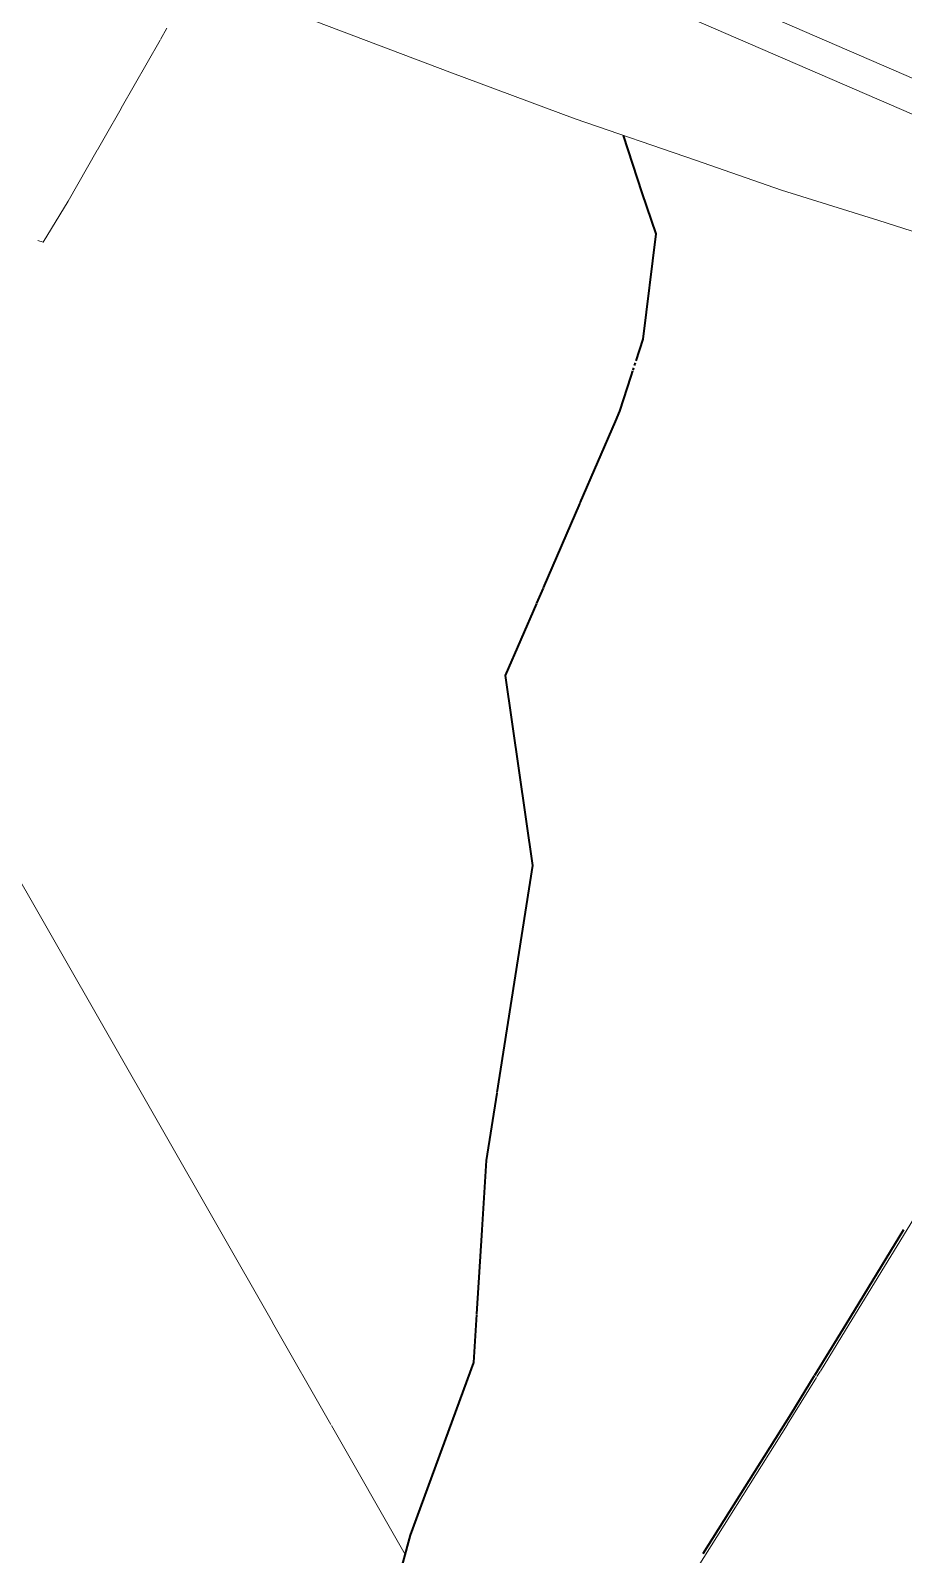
# Model space of a CAD drawing. Header units: millimetres. Extents: x -35445 to 232012, y -57203 to 42724.
# Drawn here: x 189306 to 196067, y -19971 to -8172 of the extents above; entities that cross this region are included whole.
import ezdxf

# ---------------------------------------------------------------- set-up
doc = ezdxf.new("R2010")
doc.units = ezdxf.units.MM
for name, color, linetype, lineweight in [('C-TOPO', 7, 'Continuous', 9), ('C-TOPO-MAJR', 7, 'Continuous', 50), ('S-FNDN', 32, 'Continuous', 9)]:
    doc.layers.add(name, color=color, linetype=linetype, lineweight=lineweight)

msp = doc.modelspace()

# ---------------------------------------------------------------- linework, layer by layer
at = {"color": 254, "lineweight": 9}
for p, q in [((191180, -18173), (189031, -14418)), ((191632, -18964), (191180, -18174)), ((192208, -19970), (191637, -18972))]:
    msp.add_line(p, q, dxfattribs=at)
at = {"color": 252, "lineweight": 9}
msp.add_ellipse((181219, -765), major_axis=(48731, 0), ratio=0.823831, start_param=4.712728, end_param=6.444451, dxfattribs=at)
at = {"color": 27, "lineweight": 9}
msp.add_ellipse((181219, -765), major_axis=(46411, 0), ratio=0.823831, start_param=4.739247, end_param=6.444451, dxfattribs=at)
at = {"layer": 'C-TOPO'}
for p, q in [((192554, -8496), (191332, -8033)), ((190009, -8773), (190310, -8246)), ((190312, -8242), (190362, -8155)), ((193525, -8856), (192554, -8496)), ((189887, -8988), (190007, -8776)), ((194456, -9177), (193525, -8856)), ((189825, -9096), (189886, -8989)), ((189597, -9494), (189823, -9099)), ((195122, -9408), (194456, -9177)), ((195877, -9644), (195122, -9408)), ((189405, -9812), (189597, -9494)), ((197776, -10253), (195877, -9644)), ((189405, -9812), (189362, -9797)), ((195617, -18234), (196424, -16915)), ((195617, -18234), (195423, -18550)), ((195393, -18599), (195216, -18886)), ((195421, -18553), (195396, -18593)), ((195168, -18963), (193744, -21230)), ((195216, -18886), (195169, -18962))]:
    msp.add_line(p, q, dxfattribs=at)
at = {"layer": 'C-TOPO', "lineweight": 35}
for p, q in [((196067, -17458), (195620, -18190)), ((195620, -18190), (195377, -18585)), ((195375, -18588), (195194, -18883)), ((195194, -18883), (194514, -19966))]:
    msp.add_line(p, q, dxfattribs=at)
at = {"layer": 'C-TOPO-MAJR', "lineweight": 35}
for p, q in [((194044, -9430), (193898, -8985)), ((193959, -10848), (193972, -10807)), ((193974, -10801), (193979, -10785)), ((193985, -10765), (193992, -10746)), ((193563, -11830), (193836, -11200)), ((193279, -12487), (193563, -11831)), ((193228, -12605), (193278, -12489)), ((192985, -13165), (193227, -12608)), ((192837, -16920), (192919, -16398)), ((192804, -17458), (192837, -16920)), ((192764, -18107), (192804, -17460)), ((192740, -18485), (192763, -18112))]:
    msp.add_line(p, q, dxfattribs=at)
for points in [[(193997, -10730, 0), (194051, -10561, 0), (194151, -9747, 0), (194044, -9430, 0)], [(193836, -11199, 0), (193871, -11119, 0), (193959, -10848, 0)], [(192920, -16393, 0), (193197, -14636, 0), (192985, -13165, 0)], [(191603, -22197, 0), (192248, -19821, 0), (192740, -18485, 0)]]:
    msp.add_polyline3d(points, dxfattribs=at)
at = {"layer": 'S-FNDN'}
for p, q in [((190690, -6181), (198136, -9409)), ((198348, -9781), (190550, -6399))]:
    msp.add_line(p, q, dxfattribs=at)

doc.saveas('drawing.dxf')
